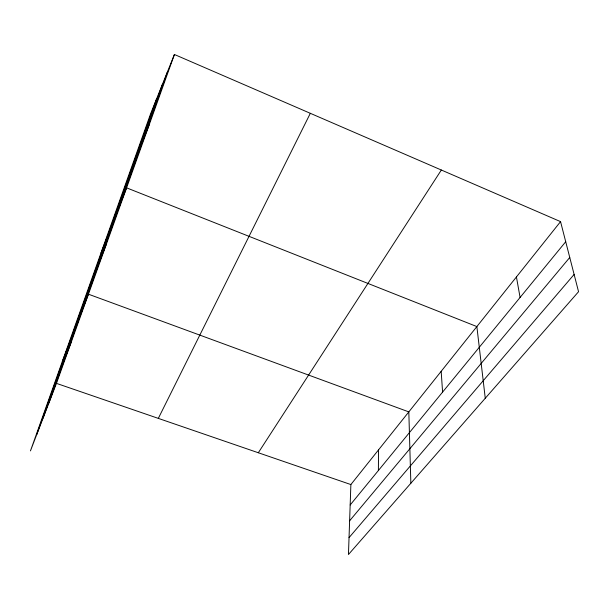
<?xml version="1.0" encoding="UTF-8"?>
<svg xmlns="http://www.w3.org/2000/svg" width="609" height="609" viewBox="0 0 609 609"><rect width="100%" height="100%" fill="white"/><g stroke="black" fill="none" stroke-linecap="round" stroke-linejoin="round"><path stroke-width="0.91" d="M378.395 470.513L378.516 449.899M560.554 221.623L350.875 484.558L348.455 554.517L578.55 291.711L560.554 221.623L174.418 54.483L150.667 113.624L30.45 450.904L56.454 383.373L174.418 54.483M36.753 434.529L156.559 98.94M43.018 418.254L162.329 84.575M48.887 403.021L167.658 71.314M64.074 360.604L71.649 340.994M62.316 361.502L88.434 294.193L408.822 411.89L410.854 483.241M99.016 263.027L106.491 243.851M101.018 252.91L126.588 187.838L476.862 326.576L485.266 398.256M141.966 143.077L149.076 125.142M158.325 418.383L310.331 113.312M258.315 452.753L441.342 170.018M350.167 504.99L565.715 241.72M349.619 520.794L569.758 257.47M349.041 537.625L574.12 274.446M56.454 383.373L350.875 484.558M516.432 276.958L520.086 297.451M441.175 371.33L442.591 392.105"/></g></svg>
